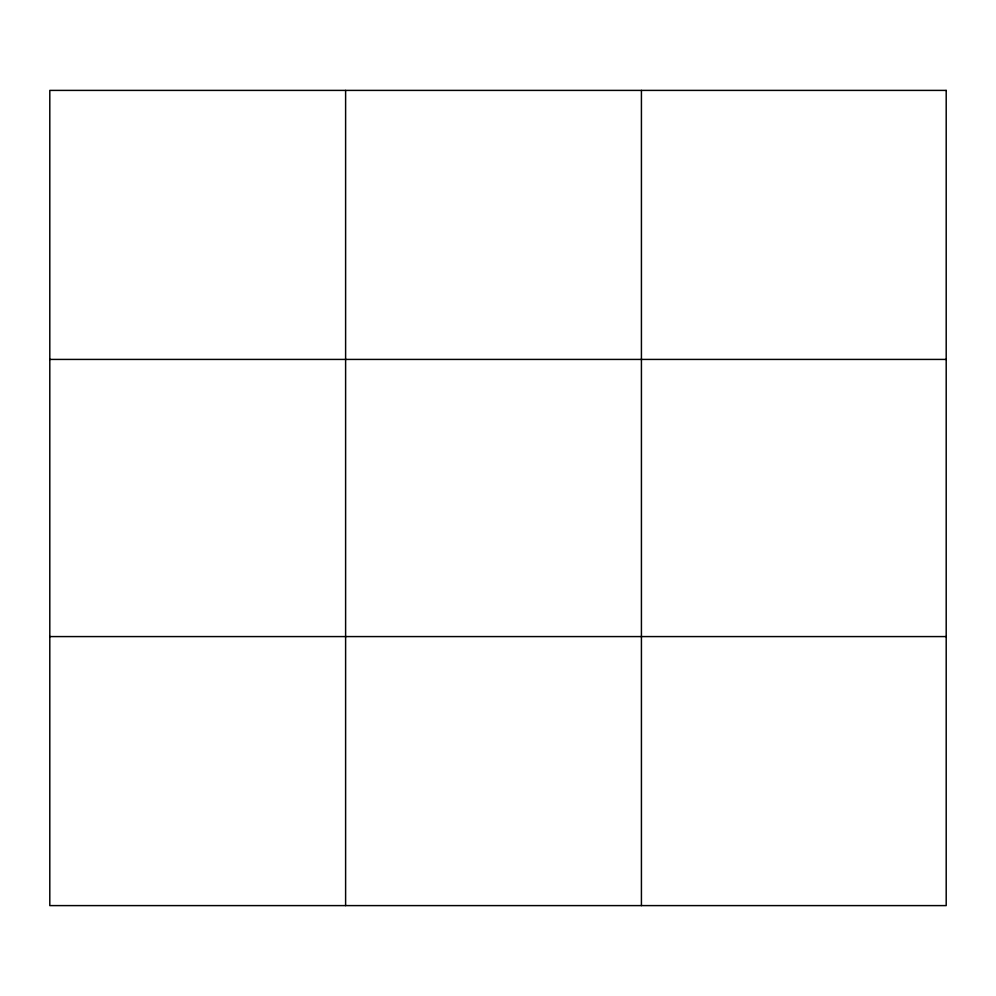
<?xml version="1.0" encoding="UTF-8"?>
<svg xmlns="http://www.w3.org/2000/svg" width="996" height="996" viewBox="0 0 996 996"><rect width="100%" height="100%" fill="white"/><g stroke="black" fill="none" stroke-linecap="round" stroke-linejoin="round"><path stroke-width="1.49" d="M345.612 905.601L345.612 90.399M641.424 905.601L641.424 90.399M49.8 359.419L946.2 359.419M49.8 636.581L946.2 636.581M946.2 90.399L946.2 905.601L49.8 905.601L49.8 90.399L946.2 90.399"/></g></svg>
